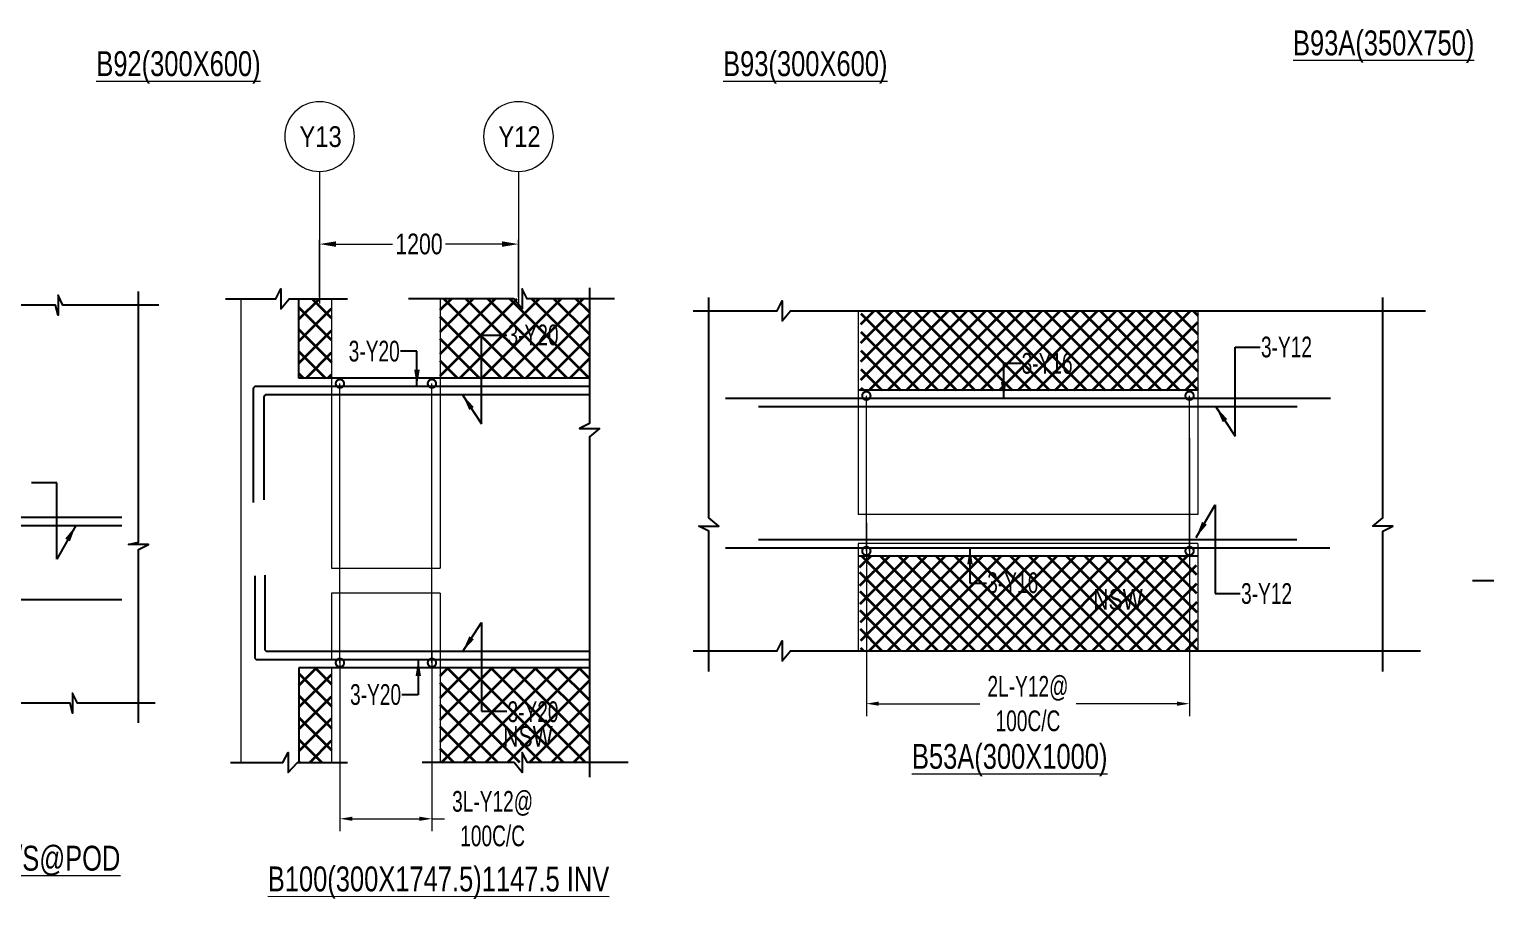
# Model space of a CAD drawing. Header units: millimetres. Extents: x -2697 to 288508, y -1308 to 60928.
# Drawn here: x 95797 to 104586, y 17976 to 23222 of the extents above; entities that cross this region are included whole.
import ezdxf
from ezdxf.enums import TextEntityAlignment as Align

# ---------------------------------------------------------------- set-up
doc = ezdxf.new("R2010")
doc.units = ezdxf.units.MM
doc.header["$LTSCALE"] = 100
for name, pattern in [('ACAD_ISO04W100', [30, 24, -3, 0, -3]), ('CONTINOUS', [0]), ('CONTINU', [0]), ('HIDDEN', [0.375, 0.25, -0.125])]:
    doc.linetypes.add(name, pattern=pattern)
doc.layers.get('Defpoints').update_dxf_attribs({"color": 1, "lineweight": 0})
for name, color, linetype in [('-S-ARROW', 253, 'Continuous'), ('-S-MISC', 8, 'Continuous'), ('-STR-BEAM', 7, 'CONTINU'), ('-STR-REINF', 3, 'Continuous'), ('-STR-TEXT', 6, 'Continuous')]:
    doc.layers.add(name, color=color, linetype=linetype)
for name, color, linetype, lineweight in [('-S-STIRUP', 11, 'Continuous', 9), ('-S-TEXT', 6, 'Continuous', 0), ('-STR-COLUMN', 5, 'HIDDEN', 13), ('-STR-RF-DIM', 252, 'CONTINOUS', 20), ('A-ANNO-GRID-LINE', 252, 'ACAD_ISO04W100', 20), ('A-ANNO-GRID-TEXT', 13, 'Continuous', 15), ('GRID DIM', 252, 'Continuous', 9), ('S-COL HATCH', 9, 'Continuous', 35), ('SEC TEXT', 9, 'Continuous', 18), ('SLAB LINE', 254, 'HIDDEN', 20)]:
    doc.layers.add(name, color=color, linetype=linetype, lineweight=lineweight)
doc.styles.add('BEAM-LS', font='romans.shx', dxfattribs={"width": 0.8})
doc.styles.add('Dim.s & Anno.(Misc.)', font='ARIALN.TTF')
doc.styles.add('SOBHA', font='swisscl.ttf', dxfattribs={"width": 0.9})
doc.styles.add('sobha.sed', font='swisscl.ttf')
doc.dimstyles.new('S-50', dxfattribs={"dimscale": 50, "dimtxt": 2.5, "dimasz": 2, "dimexe": 0.5, "dimexo": 0.25, "dimgap": 0.25, "dimtad": 0, "dimdec": 0, "dimrnd": 0.0005, "dimzin": 0, "dimdsep": 46, "dimtxsty": 'sobha.sed', "dimblk": 'OBLIQUE', "dimcen": 0.09, "dimclrd": 8, "dimclre": 8, "dimclrt": 6, "dimadec": 0, "dimazin": 0, "dimtfac": 1, "dimtdec": 0, "dimtofl": 0, "dimtmove": 2, "dimatfit": 3, "dimfxl": 0.18, "dimtolj": 1, "dimtzin": 0, "dimlwd": -1, "dimlwe": -1, "dimarcsym": 0})
doc.dimstyles.new('S-DIM50', dxfattribs={"dimscale": 50, "dimtxt": 2.5, "dimasz": 1.5, "dimexe": 1.5, "dimexo": 1, "dimgap": 0.5, "dimtad": 0, "dimdec": 0, "dimzin": 0, "dimdsep": 46, "dimtxsty": 'SOBHA', "dimcen": 0.09, "dimclrd": 256, "dimclre": 256, "dimclrt": 6, "dimadec": 5, "dimazin": 0, "dimtfac": 1, "dimtdec": 0, "dimtofl": 0, "dimtmove": 0, "dimatfit": 3, "dimfxl": 0.18, "dimtolj": 1, "dimtzin": 0, "dimlwd": -1, "dimlwe": -1, "dimarcsym": 0})
doc.dimstyles.new('STIRUP', dxfattribs={"dimscale": 50, "dimtxt": 2.5, "dimasz": 2.2, "dimexe": 0, "dimexo": 0, "dimgap": 0.5, "dimtad": 0, "dimdec": 0, "dimzin": 0, "dimdsep": 46, "dimtxsty": 'BEAM-LS', "dimblk": 'DOTSMALL', "dimcen": 0.09, "dimclrd": 256, "dimclre": 256, "dimclrt": 256, "dimadec": 5, "dimazin": 0, "dimtfac": 1, "dimtdec": 0, "dimtofl": 0, "dimtmove": 0, "dimatfit": 3, "dimldrblk": 'DOTSMALL', "dimfxl": 0, "dimfxlon": 1, "dimtolj": 1, "dimtzin": 0, "dimlwd": -1, "dimlwe": -1, "dimarcsym": 0})
pattern_1 = [(45, (-91403.74, 117033.42), (-66.29126, 66.29126), []), (135, (-91403.74, 117033.42), (-66.29126, -66.29126), [])]
pattern_2 = [(45, (-91403.74, 115885.92), (-66.29126, 66.29126), []), (135, (-91403.74, 115885.92), (-66.29126, -66.29126), [])]

# ---------------------------------------------------------------- blocks, each defined once
blk = doc.blocks.new('_Oblique')
at = {"color": 0, "linetype": 'ByBlock', "lineweight": -2}
blk.add_line((-0.5, -0.5), (0.5, 0.5), dxfattribs=at)
blk = doc.blocks.new('*D684')
at = {"layer": '-STR-RF-DIM', "transparency": 16777216}
for p, q in [((98227, 19468.4), (98227, 18384.3)), ((97671.8, 19419.7), (97671.8, 18384.3)), ((97746.8, 18459.3), (98152, 18459.3)), ((98227, 18459.3), (98302, 18459.3))]:
    blk.add_line(p, q, dxfattribs=at)
for points in [[(97746.8, 18471.8), (97746.8, 18446.8), (97671.8, 18459.3)], [(98152, 18471.8), (98152, 18446.8), (98227, 18459.3)]]:
    blk.add_solid(points, dxfattribs=at)
at = {"layer": 'Defpoints', "color": 0, "transparency": 16777216}
for p in [(98227, 19468.4, 0), (97671.8, 19419.7, 178586.6), (98227, 18459.3)]:
    blk.add_point(p, dxfattribs=at)
at = {"layer": '-STR-RF-DIM', "color": 6, "transparency": 16777216, "insert": (98593.2, 18459.3), "char_height": 125, "attachment_point": 5, "style": 'SOBHA'}
blk.add_mtext('\\A1;3L-Y12@\\P100C/C', dxfattribs=at)
blk = doc.blocks.new('_DotSmall')
at = {"color": 0, "linetype": 'ByBlock', "const_width": 0.5}
blk.add_lwpolyline([(-0.0625, 0, 1), (0.0625, 0, 1)], format="xyb", close=True, dxfattribs=at)
blk = doc.blocks.new('*D685')
at = {"layer": '-S-STIRUP', "ltscale": 100, "transparency": 16777216}
blk.add_line((97671.8, 19400), (97671.8, 21084.2), dxfattribs=at)
at = {"layer": 'Defpoints', "color": 0, "linetype": 'CONTINU', "ltscale": 100, "transparency": 16777216}
for p in [(97671.8, 21084.2), (97671.8, 21084.2), (97671.8, 19400)]:
    blk.add_point(p, dxfattribs=at)
at = {"layer": '-S-STIRUP', "linetype": 'CONTINU', "ltscale": 100, "transparency": 16777216, "xscale": 100, "yscale": 100, "zscale": 100}
for p, rotation in [((97671.8, 21084.2), 90), ((97671.8, 19400), 270)]:
    blk.add_blockref('_DotSmall', p, dxfattribs=dict(at, rotation=rotation))
blk = doc.blocks.new('*D686')
at = {"layer": '-S-STIRUP', "ltscale": 100, "transparency": 16777216}
blk.add_line((98227, 19400), (98227, 21084.2), dxfattribs=at)
at = {"layer": 'Defpoints', "color": 0, "linetype": 'CONTINU', "ltscale": 100, "transparency": 16777216}
for p in [(98227, 21084.2), (98227, 21084.2), (98227, 19400)]:
    blk.add_point(p, dxfattribs=at)
at = {"layer": '-S-STIRUP', "linetype": 'CONTINU', "ltscale": 100, "transparency": 16777216, "xscale": 100, "yscale": 100, "zscale": 100}
for p, rotation in [((98227, 21084.2), 90), ((98227, 19400), 270)]:
    blk.add_blockref('_DotSmall', p, dxfattribs=dict(at, rotation=rotation))
blk = doc.blocks.new('A-SYMB_Grid')
blk.add_circle((0, 0), 4.21)
at = {"style": 'Dim.s & Anno.(Misc.)'}
blk.add_attdef('GRID', text='', height=3, dxfattribs=at).set_placement((0, 0), align=Align.MIDDLE_CENTER)
blk = doc.blocks.new('*D687')
at = {"layer": 'Defpoints', "color": 0, "transparency": 16777216}
for p in [(98749.1, 21925.6), (97549.1, 21592.8), (98749.1, 21592.8)]:
    blk.add_point(p, dxfattribs=at)
at = {"layer": 'GRID DIM', "transparency": 16777216}
for p, q in [((97549.1, 21605.3), (97549.1, 21950.6)), ((97649.1, 21925.6), (97989.7, 21925.6)), ((98649.1, 21925.6), (98308.5, 21925.6)), ((98749.1, 21605.3), (98749.1, 21950.6))]:
    blk.add_line(p, q, dxfattribs=at)
for points in [[(97649.1, 21942.3), (97649.1, 21909), (97549.1, 21925.6)], [(98649.1, 21942.3), (98649.1, 21909), (98749.1, 21925.6)]]:
    blk.add_solid(points, dxfattribs=at)
at = {"layer": 'GRID DIM', "color": 13, "transparency": 16777216, "insert": (98149.1, 21925.6), "char_height": 125, "attachment_point": 5, "style": 'sobha.sed'}
blk.add_mtext('\\A1;1200', dxfattribs=at)
blk = doc.blocks.new('*D688')
at = {"layer": '-STR-RF-DIM', "transparency": 16777216}
for p, q in [((102798.4, 20755.9), (102798.4, 19078.4)), ((100848.2, 20244.1), (100848.2, 19078.4)), ((100923.2, 19153.4), (101532.2, 19153.4)), ((102723.4, 19153.4), (102114.4, 19153.4))]:
    blk.add_line(p, q, dxfattribs=at)
for points in [[(100923.2, 19165.9), (100923.2, 19140.9), (100848.2, 19153.4)], [(102723.4, 19165.9), (102723.4, 19140.9), (102798.4, 19153.4)]]:
    blk.add_solid(points, dxfattribs=at)
at = {"layer": 'Defpoints', "color": 0, "transparency": 16777216}
for p in [(102798.4, 20755.9, 0), (100848.2, 20244.1, 178586.6), (102798.4, 19153.4)]:
    blk.add_point(p, dxfattribs=at)
at = {"layer": '-STR-RF-DIM', "color": 6, "transparency": 16777216, "insert": (101823.3, 19153.4), "char_height": 125, "attachment_point": 5, "style": 'SOBHA'}
blk.add_mtext('\\A1;2L-Y12@\\P100C/C', dxfattribs=at)
blk = doc.blocks.new('*D689')
at = {"layer": '-S-STIRUP', "ltscale": 100, "transparency": 16777216}
blk.add_line((100848.2, 20074.3), (100848.2, 21011), dxfattribs=at)
at = {"layer": 'Defpoints', "color": 0, "linetype": 'CONTINU', "ltscale": 100, "transparency": 16777216}
for p in [(100848.2, 21011), (100848.2, 21011), (100848.2, 20074.3)]:
    blk.add_point(p, dxfattribs=at)
at = {"layer": '-S-STIRUP', "linetype": 'CONTINU', "ltscale": 100, "transparency": 16777216, "xscale": 100, "yscale": 100, "zscale": 100}
for p, rotation in [((100848.2, 21011), 90), ((100848.2, 20074.3), 270)]:
    blk.add_blockref('_DotSmall', p, dxfattribs=dict(at, rotation=rotation))
blk = doc.blocks.new('*D690')
at = {"layer": '-S-STIRUP', "ltscale": 100, "transparency": 16777216}
blk.add_line((102798.4, 20074.3), (102798.4, 21011), dxfattribs=at)
at = {"layer": 'Defpoints', "color": 0, "linetype": 'CONTINU', "ltscale": 100, "transparency": 16777216}
for p in [(102798.4, 21011), (102798.4, 21011), (102798.4, 20074.3)]:
    blk.add_point(p, dxfattribs=at)
at = {"layer": '-S-STIRUP', "linetype": 'CONTINU', "ltscale": 100, "transparency": 16777216, "xscale": 100, "yscale": 100, "zscale": 100}
for p, rotation in [((102798.4, 21011), 90), ((102798.4, 20074.3), 270)]:
    blk.add_blockref('_DotSmall', p, dxfattribs=dict(at, rotation=rotation))

msp = doc.modelspace()

# ---------------------------------------------------------------- hatches: boundary and pattern name
at = {"layer": 'S-COL HATCH'}
h = msp.add_hatch(dxfattribs=at)
h.set_pattern_fill('ANSI37', color=253, scale=750)
h.set_pattern_definition(pattern_1)
h.paths.add_polyline_path([(97622, 21117.2), (97424.55, 21117.2), (97424.55, 21596.29), (97622, 21596.29)])
h = msp.add_hatch(dxfattribs=at)
h.set_pattern_fill('ANSI37', color=253, scale=750)
h.set_pattern_definition(pattern_1)
h.paths.add_polyline_path([(99177, 21117.2), (98277, 21117.2), (98277, 21596.29), (99177, 21596.29)])
h = msp.add_hatch(dxfattribs=at)
h.set_pattern_fill('ANSI37', color=253, scale=25)
h.set_pattern_definition([(45, (148611.605, 101231.045), (-56.1266, 56.1266), []), (135, (148611.605, 101231.045), (-56.1266, -56.1266), [])])
h.paths.add_polyline_path([(102848.37, 21044), (100815.37, 21044), (100815.37, 21523.1), (102848.37, 21523.1)])
h = msp.add_hatch(dxfattribs=at)
h.set_pattern_fill('ANSI37', color=253, scale=25)
h.set_pattern_definition([(45, (148611.605, 99660.14), (-56.1266, 56.1266), []), (135, (148611.605, 99660.14), (-56.1266, -56.1266), [])])
h.paths.add_polyline_path([(102848.37, 19473.1), (100815.37, 19473.1), (100806.87, 20044), (102839.87, 20044)])
h = msp.add_hatch(dxfattribs=at)
h.set_pattern_fill('ANSI37', color=253, scale=750)
h.set_pattern_definition(pattern_2)
h.paths.add_polyline_path([(97622, 19369.7), (97424.55, 19369.7), (97424.55, 18798.79), (97622, 18798.79)])
h = msp.add_hatch(dxfattribs=at)
h.set_pattern_fill('ANSI37', color=253, scale=750)
h.set_pattern_definition(pattern_2)
h.paths.add_polyline_path([(98277, 18798.79), (99177, 18798.79), (99177, 19369.7), (98277, 19369.7)])

# ---------------------------------------------------------------- linework, layer by layer
at = {"layer": '-S-MISC', "linetype": 'ByBlock', "ltscale": 1000}
for points in [[(96457, 19037.55), (96457, 20084.21), (96516.66, 20112.68), (96396.5, 20112.68), (96457, 20127.83), (96457, 21640)], [(99177, 21660.96), (99177, 20843.81), (99117.34, 20812.95), (99237.51, 20812.95), (99177, 20763.1), (99177, 18710)]]:
    msp.add_lwpolyline(points, dxfattribs=at)
for points, elevation in [([(96980.69, 21596.29), (97284.97, 21596.29), (97315.83, 21655.95), (97315.83, 21535.79), (97365.69, 21596.29), (97717.84, 21596.29)], 0), ([(99328.72, 21596.29), (98801.44, 21596.29), (98770.58, 21655.95), (98770.58, 21535.79), (98720.72, 21596.29), (98086.04, 21596.29)], 0), ([(96579.43, 21557.55), (95999.52, 21557.55), (95971.06, 21617.21), (95971.06, 21497.04), (95955.91, 21557.55), (95461.16, 21557.55)], 0), ([(99803, 21523.1), (100309.71, 21523.1), (100340.57, 21582.76), (100340.57, 21462.59), (100390.42, 21523.1), (104222.89, 21523.1)], 0), ([(99897.95, 19347.69), (99897.95, 20193.4), (99838.29, 20224.27), (99958.46, 20224.27), (99897.95, 20274.12), (99897.95, 21603.64)], 0), ([(103964.8, 19347.69), (103964.8, 20193.4), (104024.46, 20224.27), (103904.29, 20224.27), (103964.8, 20274.12), (103964.8, 21603.64)], 0), ([(106777, 19894.8), (105081.48, 19894.8), (105053.01, 19954.46), (105053.01, 19834.3), (105037.86, 19894.8), (104504.87, 19894.8)], 357173.18), ([(99803, 19473.1), (100309.71, 19473.1), (100340.57, 19532.76), (100340.57, 19412.59), (100390.42, 19473.1), (104190.89, 19473.1)], 0), ([(96557.96, 19157.55), (96087.78, 19157.55), (96059.31, 19217.21), (96059.31, 19097.04), (96044.16, 19157.55), (95461.16, 19157.55)], 0), ([(97011.93, 18798.79), (97327.9, 18798.79), (97358.76, 18858.45), (97358.76, 18738.29), (97416.11, 18798.79), (97717.84, 18798.79)], 0), ([(99411.08, 18798.79), (98803.33, 18798.79), (98772.46, 18858.45), (98772.46, 18738.29), (98722.61, 18798.79), (98168.24, 18798.79)], 0)]:
    msp.add_lwpolyline(points, dxfattribs=dict(at, elevation=elevation))
at = {"layer": '-STR-BEAM'}
for p, q in [((99177, 21117.2), (97622, 21117.2, 0)), ((102848.37, 21044, 0), (100798.37, 21044, 0)), ((102848.37, 20044, 0), (100798.37, 20044, 0)), ((99177, 19369.7), (97622, 19369.7, 0))]:
    msp.add_line(p, q, dxfattribs=at)
at = {"layer": '-STR-COLUMN', "linetype": 'Continuous', "ltscale": 10}
for p, q in [((97074.5, 21596.29, 0), (97074.5, 18798.79, 0)), ((97622, 21596.29), (97622, 21117.2)), ((98277, 21596.29), (98277, 21117.2)), ((100798.37, 21523.1, 0), (100798.37, 21044, 0)), ((102848.37, 21523.1, 0), (102848.37, 21044, 0)), ((100798.37, 20044, 0), (100798.37, 19473.1, 0)), ((102848.37, 20044, 0), (102848.37, 19473.1, 0)), ((97622, 19369.7), (97622, 18798.79)), ((98277, 19369.7), (98277, 18798.79))]:
    msp.add_line(p, q, dxfattribs=at)
at = {"layer": '-STR-REINF', "ltscale": 10}
for p, q in [((97149.25, 21052.2, 0), (97149.25, 20367, 0)), ((99177, 21067.2), (97164.25, 21067.2, 0)), ((99177, 21017.2, 0), (97227.96, 21017.2, 0)), ((97212.96, 21002.2, 0), (97212.96, 20383, 0)), ((103648.37, 20994, 0), (99998.37, 20994, 0)), ((103448.37, 20944, 0), (100198.37, 20944, 0)), ((93887.1, 20278.45, 0), (96357, 20278.45, 0)), ((93887.1, 20228.45, 0), (96357, 20228.45, 0)), ((100198.37, 20144, 0), (103444.89, 20144, 0)), ((99998.37, 20094, 0), (103644.89, 20094, 0)), ((97158.08, 19924, 0), (97158.08, 19434.7, 0)), ((97218.17, 19928, 0), (97218.17, 19484.7, 0)), ((96357, 19780.45, 0), (93887.1, 19780.45, 0)), ((97233.17, 19469.7, 0), (99177, 19469.7)), ((97173.08, 19419.7, 0), (99177, 19419.7, 0))]:
    msp.add_line(p, q, dxfattribs=at)
for centre, start, end in [((97164.25, 21052.2, 0), 90, 180), ((97227.96, 21002.2, 0), 90, 180), ((97173.08, 19434.7, 0), 180, 270), ((97233.17, 19484.7, 0), 180, 270)]:
    msp.add_arc(centre, 15, start, end, dxfattribs=at)
for p, q in [((97424.55, 21117.2, 0), (97424.55, 21596.29, 0)), ((97622, 21117.2, 0), (97424.55, 21117.2, 0)), ((97622, 19369.7), (97424.55, 19369.7, 0)), ((97424.55, 19369.7, 0), (97424.55, 18798.79, 0))]:
    msp.add_line(p, q)
at = {"layer": 'A-ANNO-GRID-LINE', "ltscale": 40}
for p, q in [((97549.11, 22363.34), (97549.11, 21566.59)), ((98749.11, 22363.34), (98749.11, 21566.59))]:
    msp.add_line(p, q, dxfattribs=at)
at = {"layer": 'SLAB LINE', "linetype": 'HIDDEN', "ltscale": 0.1}
for p, q in [((97622, 21117.2), (97622, 19969.7)), ((98277, 21117.2), (98277, 19969.7)), ((100798.37, 21044, 0), (100798.37, 20294, 0)), ((102848.37, 21044, 0), (102848.37, 20294, 0)), ((102848.37, 20294, 0), (100798.37, 20294, 0)), ((102848.37, 20119, 0), (100798.37, 20119, 0)), ((100798.37, 20119, 0), (100798.37, 20044, 0)), ((102848.37, 20119, 0), (102848.37, 20044, 0)), ((98277, 19969.7, 0), (97622, 19969.7, 0)), ((98277, 19819.7, 0), (97622, 19819.7, 0)), ((97622, 19819.7), (97622, 19419.7)), ((98277, 19819.7), (98277, 19369.7))]:
    msp.add_line(p, q, dxfattribs=at)

# ---------------------------------------------------------------- block references
at = {"layer": 'A-ANNO-GRID-TEXT'}
ref = msp.add_blockref('A-SYMB_Grid', (97549.11, 22573.97), dxfattribs=dict(at, xscale=-50, yscale=50, zscale=50))
ref.add_attrib('GRID', 'Y13', dxfattribs={"layer": '0', "height": 125, "style": 'Dim.s & Anno.(Misc.)'}).set_placement((97555.25, 22573.97), align=Align.MIDDLE_CENTER)
ref = msp.add_blockref('A-SYMB_Grid', (98749.11, 22573.97), dxfattribs=dict(at, xscale=-50, yscale=50, zscale=50))
ref.add_attrib('GRID', 'Y12', dxfattribs={"layer": '0', "height": 125, "style": 'Dim.s & Anno.(Misc.)'}).set_placement((98755.25, 22573.97), align=Align.MIDDLE_CENTER)

# ---------------------------------------------------------------- texts
at = {"layer": '-S-TEXT', "color": 6, "style": 'sobha.sed'}
for p in [(102216.89, 19720.29, 0), (98657.26, 18893.23, 0)]:
    msp.add_text('NSW', height=125, dxfattribs=at).set_placement(p)
at = {"layer": '-STR-TEXT', "color": 6, "char_height": 125, "style": 'SOBHA'}
for s, insert, attachment_point in [('\\A1;3-Y20', (98683.15, 21313.83, 0), 7), ('\\A1;3-Y12', (103229.24, 21240.64, 357173.18), 7), ('\\A1;3-Y20', (98032.63, 21342.47, 0), 3), ('\\A1;3-Y16', (101785.13, 21269.27, 0), 1), ('\\A1;3-Y16', (101577.52, 19818.73, 0), 7), ('\\A1;3-Y12', (103109.24, 19880.47, 357173.18), 1), ('\\A1;3-Y20', (98040.79, 19144.42, 0), 9), ('\\A1;3-Y20', (98683.15, 19167.51, 0), 1)]:
    msp.add_mtext(s, dxfattribs=dict(at, insert=insert, attachment_point=attachment_point))
at = {"layer": 'SEC TEXT', "color": 1, "linetype": 'ByBlock', "style": 'sobha.sed'}
for s, rotation, p in [('%%UB93A(350X750)', 359.989279, (103422.56, 23064.23, 178586.59)), ('%%UB92(300X600)', 0.010721, (96202.11, 22938.84, 178586.59)), ('%%UB93(300X600)', 0.010721, (99984.11, 22938.84, 178586.59)), ('%%UB53A(300X1000)', 359.989279, (101123.44, 18760.65, 0)), ('%%UB99(300X600)(200X750)U/S@POD', 0.010721, (93892.21, 18146.05, 0)), ('%%UB100(300X1747.5)1147.5 INV', 359.989279, (97236.77, 18021.58, 0))]:
    msp.add_text(s, height=150, rotation=rotation, dxfattribs=at).set_placement(p)

# ---------------------------------------------------------------- dimensions: what is measured, and where the dimension line sits
at = {"layer": '-S-STIRUP', "linetype": 'CONTINU', "ltscale": 100}
for base, p1, p2, picture, middle in [((97671.75, 21084.2, 178586.59), (97671.75, 19399.98, 178586.59), (97671.75, 21084.2, 178586.59), '*D685', (97671.75, 20242.09, 178586.59)), ((98227, 21084.2), (98227, 19399.98), (98227, 21084.2), '*D686', (98227, 20242.09)), ((100848.22, 21011, 178586.59), (100848.22, 20074.29, 178586.59), (100848.22, 21011, 178586.59), '*D689', (100848.22, 20542.64, 178586.59)), ((102798.37, 21011, 0), (102798.37, 20074.29, 0), (102798.37, 21011, 0), '*D690', (102798.37, 20542.64, 0))]:
    dim = msp.add_linear_dim(base=base, p1=p1, p2=p2, angle=90, text=' ', dimstyle='STIRUP', override={"dimasz": 2}, dxfattribs=at)
    dim.commit()
    dim.dimension.update_dxf_attribs({"geometry": picture, "text_midpoint": middle})
at = {"layer": '-STR-RF-DIM'}
for base, p1, p2, text, picture, middle in [((102798.37, 19153.44, 0), (100848.22, 20244.11, 178586.59), (102798.37, 20755.88, 0), '2L-Y12@\\P100C/C', '*D688', (101823.3, 19153.44, 0)), ((98227, 18459.3, 0), (97671.75, 19419.7, 178586.59), (98227, 19468.45), '3L-Y12@\\P100C/C', '*D684', (98593.17, 18459.3, 0))]:
    dim = msp.add_linear_dim(base=base, p1=p1, p2=p2, text=text, dimstyle='S-DIM50', override={"dimscale": 1, "dimtxt": 125, "dimasz": 75, "dimexe": 75, "dimexo": 0, "dimgap": 25, "dimsah": 1, "dimcen": 4.5, "dimfxl": 75}, dxfattribs=at)
    dim.commit()
    dim.dimension.update_dxf_attribs({"geometry": picture, "text_midpoint": middle})
at = {"layer": 'GRID DIM'}
dim = msp.add_linear_dim(base=(98749.11, 21925.63), p1=(97549.11, 21592.85), p2=(98749.11, 21592.85), dimstyle='S-50', override={"dimsah": 1, "dimclrd": 256, "dimclre": 256, "dimclrt": 13, "dimtmove": 1}, dxfattribs=at)
dim.commit()
dim.dimension.update_dxf_attribs({"geometry": '*D687', "text_midpoint": (98149.11, 21925.63)})

# ---------------------------------------------------------------- leaders
at = {"layer": '-S-ARROW', "annotation_type": 0, "has_hookline": 1, "hookline_direction": 1}
for points, text_width in [([(98411.27, 21017.2, 0), (98526.75, 20841.1, 0), (98526.75, 21376.33, 0), (98678.15, 21376.33, 0)], 318.41), ([(102957.35, 20944, 357173.18), (103072.83, 20767.91, 357173.18), (103072.83, 21303.14, 357173.18), (103224.24, 21303.14, 357173.18)], 317.96), ([(101676.8, 20994, 0), (101676.8, 21206.77, 0), (101780.13, 21206.77, 0)], 318.41), ([(102837.35, 20155.39, 357173.18), (102952.83, 20353.2, 357173.18), (102952.83, 19817.97, 357173.18), (103104.24, 19817.97, 357173.18)], 317.96), ([(101473.48, 20094, 0), (101473.48, 19881.23, 0), (101572.52, 19881.23, 0)], 318.41), ([(98411.27, 19466.98, 0), (98526.75, 19643.08, 0), (98526.75, 19107.85, 0), (98678.15, 19107.85, 0)], 318.41)]:
    msp.add_leader(points, dimstyle='S-50', override={"dimasz": 2, "dimgap": 0.1, "dimtad": 0}, dxfattribs=dict(at, text_width=text_width))
at = {"layer": '-S-ARROW', "annotation_type": 0, "has_hookline": 1, "hookline_direction": 1, "text_width": 318.41, "horizontal_direction": (-1, 0, 0)}
for points in [[(98136.67, 21067.2, 0), (98136.67, 21279.97, 0), (98037.63, 21279.97, 0)], [(98144.83, 19419.7, 0), (98144.83, 19206.92, 0), (98045.79, 19206.92, 0)]]:
    msp.add_leader(points, dimstyle='S-50', override={"dimasz": 2, "dimgap": 0.1, "dimtad": 0}, dxfattribs=at)
at = {"layer": '-S-ARROW'}
msp.add_leader([(96078.43, 20227.55, 0), (95962.95, 20026.11, 0), (95962.95, 20485.16, 0), (95811.54, 20485.16, 0)], dimstyle='S-50', override={"dimasz": 2, "dimgap": 0.1, "dimtad": 0}, dxfattribs=at)

doc.saveas('drawing.dxf')
